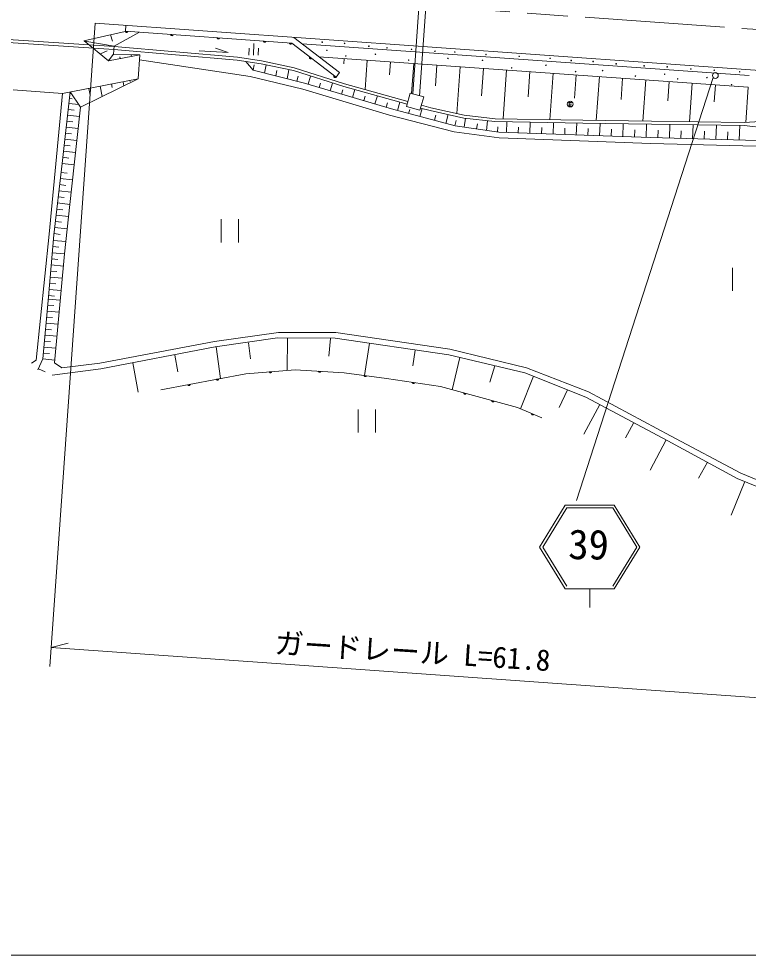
# Model space of a CAD drawing. Units: millimetres, scale not verified. Extents: x 40036 to 680617, y 20018 to 380345.
# Drawn here: x 478163 to 540920, y 205186 to 285781 of the extents above; entities that cross this region are included whole.
import ezdxf
from ezdxf.enums import TextEntityAlignment as Align

# ---------------------------------------------------------------- set-up
doc = ezdxf.new("R2010")
doc.units = ezdxf.units.MM
doc.header["$LTSCALE"] = 1000.91
doc.linetypes.add('CHAIN', pattern=[18.5, 12, -1.5, 3.5, -1.5])
for name, color, linetype, lineweight in [('M-BGD', 7, 'Continuous', 13), ('M-BGD-HTXT', 7, 'Continuous', 13), ('M-BMK', 2, 'CHAIN', 13), ('M-STR-HTXT', 7, 'Continuous', 13), ('M-STR-STRC', 7, 'Continuous', 13)]:
    doc.layers.add(name, color=color, linetype=linetype, lineweight=lineweight)
doc.styles.add('ＭＳ ゴシック', font='')
doc.styles.get('ＭＳ ゴシック').set_extended_font_data('MS Gothic')

msp = doc.modelspace()

# ---------------------------------------------------------------- linework, layer by layer
at = {"layer": 'M-BGD'}
for p, q in [((513186, 295211), (512059, 279326)), ((513784, 295163), (512649, 279160)), ((484752, 285385), (544644, 281136)), ((487309, 284671), (483753, 283872)), ((488480, 284606), (486367, 283426)), ((487336, 284700), (487371, 285199)), ((487336, 284700), (501647, 283685)), ((487350, 284666), (487341, 284700)), ((487343, 284690), (487543, 284677)), ((487347, 284678), (487538, 284666)), ((487360, 284645), (487350, 284666)), ((487533, 284654), (487350, 284666)), ((487357, 284654), (487525, 284642)), ((487379, 284624), (487360, 284645)), ((487516, 284631), (487364, 284641)), ((487375, 284628), (487503, 284620)), ((487398, 284611), (487379, 284624)), ((487485, 284609), (487392, 284615)), ((487422, 284601), (487398, 284611)), ((487454, 284599), (487422, 284601)), ((487478, 284605), (487454, 284599)), ((487499, 284616), (487478, 284605)), ((487520, 284635), (487499, 284616)), ((487533, 284654), (487520, 284635)), ((487546, 284685), (487533, 284654)), ((476296, 283805), (486342, 283131)), ((476312, 284055), (486359, 283381)), ((485899, 282158), (483786, 283879)), ((483846, 283862), (486367, 283428)), ((486062, 284381), (486218, 283846)), ((491244, 284390), (491236, 284423)), ((491238, 284414), (491437, 284400)), ((491241, 284402), (491433, 284389)), ((491255, 284369), (491244, 284390)), ((491428, 284377), (491244, 284390)), ((491252, 284377), (491420, 284366)), ((491274, 284347), (491255, 284369)), ((491411, 284354), (491259, 284364)), ((491270, 284352), (491398, 284343)), ((491293, 284334), (491274, 284347)), ((491380, 284332), (491286, 284339)), ((491316, 284325), (491293, 284334)), ((491348, 284322), (491316, 284325)), ((491373, 284329), (491348, 284322)), ((491394, 284339), (491373, 284329)), ((491415, 284358), (491394, 284339)), ((491428, 284377), (491415, 284358)), ((491441, 284409), (491428, 284377)), ((495241, 284105), (495232, 284139)), ((495234, 284129), (495434, 284116)), ((495237, 284118), (495429, 284105)), ((495251, 284085), (495241, 284105)), ((495424, 284093), (495241, 284105)), ((495248, 284093), (495416, 284082)), ((495270, 284063), (495251, 284085)), ((495407, 284070), (495255, 284080)), ((495266, 284067), (495394, 284059)), ((495289, 284050), (495270, 284063)), ((495376, 284048), (495283, 284054)), ((495312, 284040), (495289, 284050)), ((495344, 284038), (495312, 284040)), ((495369, 284045), (495344, 284038)), ((495390, 284055), (495369, 284045)), ((495411, 284074), (495390, 284055)), ((495424, 284093), (495411, 284074)), ((495437, 284124), (495424, 284093)), ((499222, 283822), (499214, 283856)), ((499216, 283847), (499415, 283833)), ((499219, 283835), (499411, 283822)), ((499406, 283810), (499222, 283823)), ((499233, 283802), (499222, 283822)), ((499230, 283810), (499398, 283799)), ((499252, 283780), (499233, 283802)), ((499389, 283787), (499237, 283797)), ((499248, 283785), (499376, 283776)), ((499271, 283767), (499252, 283780)), ((499358, 283765), (499264, 283772)), ((499294, 283758), (499271, 283767)), ((499326, 283755), (499294, 283758)), ((499351, 283762), (499326, 283755)), ((499371, 283772), (499351, 283762)), ((499393, 283791), (499371, 283772)), ((499406, 283810), (499393, 283791)), ((499419, 283842), (499406, 283810)), ((501453, 283662), (501444, 283696)), ((501833, 284174), (505765, 281142)), ((485205, 282748), (485761, 283030)), ((486337, 283117), (486302, 282711)), ((486367, 283426), (486342, 283131)), ((496963, 282228), (486342, 283131)), ((496993, 282477), (486363, 283380)), ((493674, 283027), (496175, 282870)), ((496175, 282870), (495081, 283235)), ((497979, 283248), (497971, 282648)), ((498371, 282643), (498384, 283644)), ((498779, 283238), (498772, 282638)), ((501447, 283686), (501646, 283673)), ((501450, 283675), (501642, 283662)), ((501464, 283642), (501453, 283662)), ((501637, 283650), (501453, 283662)), ((501460, 283650), (501629, 283639)), ((501482, 283620), (501464, 283642)), ((501619, 283627), (501468, 283637)), ((501479, 283625), (501607, 283616)), ((501502, 283607), (501482, 283620)), ((501588, 283605), (501495, 283611)), ((501525, 283597), (501502, 283607)), ((501557, 283595), (501525, 283597)), ((501582, 283602), (501557, 283595)), ((501602, 283612), (501582, 283602)), ((501624, 283631), (501602, 283612)), ((501637, 283650), (501624, 283631)), ((501650, 283682), (501637, 283650)), ((501647, 283685), (505457, 280747)), ((502549, 283621), (540990, 280894)), ((486296, 282706), (485899, 282158)), ((488577, 282676), (485899, 282158)), ((488577, 282676), (486296, 282706)), ((486850, 282508), (486881, 282348)), ((487835, 282686), (487864, 282538)), ((488430, 280609), (488577, 282676)), ((488546, 282240), (498086, 280821)), ((499005, 281910), (496963, 282228)), ((499050, 282156), (496993, 282477)), ((498329, 281353), (497710, 282112)), ((501850, 281555), (499050, 282156)), ((503178, 282436), (503181, 282459)), ((503182, 282408), (503178, 282436)), ((503300, 282338), (503179, 282430)), ((503180, 282444), (503314, 282342)), ((503181, 282459), (503192, 282492)), ((503327, 282347), (503181, 282459)), ((503181, 282413), (503283, 282336)), ((503190, 282386), (503182, 282408)), ((503185, 282471), (503338, 282355)), ((503262, 282337), (503188, 282393)), ((503189, 282482), (503348, 282362)), ((503205, 282365), (503190, 282386)), ((503230, 282346), (503205, 282365)), ((503254, 282338), (503230, 282346)), ((503277, 282335), (503254, 282338)), ((503306, 282339), (503277, 282335)), ((503327, 282347), (503306, 282339)), ((503355, 282367), (503327, 282347)), ((503982, 282516), (540919, 279896)), ((506121, 281906), (506153, 282362)), ((507970, 279692), (508150, 282220)), ((498329, 281353), (498416, 281804)), ((498329, 281353), (502738, 280239)), ((501786, 281312), (499005, 281910)), ((499301, 281107), (499437, 281817)), ((500273, 280862), (500361, 281318)), ((501245, 280616), (501395, 281396)), ((506116, 279950), (501786, 281312)), ((506187, 280190), (501850, 281555)), ((510067, 280953), (510147, 282079)), ((511960, 279354), (512143, 281937)), ((514013, 280000), (514140, 281795)), ((515851, 277625), (516137, 281654)), ((517967, 279159), (518134, 281512)), ((519832, 277162), (520131, 281370)), ((488430, 280609), (481939, 279354)), ((488430, 280609), (483476, 278184)), ((487740, 280375), (487721, 280472)), ((498086, 280821), (502611, 279732)), ((502207, 280830), (502080, 280405)), ((503257, 280850), (503047, 280148)), ((505280, 280815), (505282, 280838)), ((505283, 280787), (505280, 280815)), ((505401, 280718), (505280, 280810)), ((505281, 280824), (505416, 280722)), ((505282, 280838), (505293, 280871)), ((505429, 280727), (505282, 280838)), ((505283, 280793), (505385, 280715)), ((505292, 280766), (505283, 280787)), ((505286, 280850), (505439, 280734)), ((505364, 280716), (505289, 280773)), ((505290, 280862), (505449, 280741)), ((505306, 280745), (505292, 280766)), ((505332, 280725), (505306, 280745)), ((505356, 280717), (505332, 280725)), ((505379, 280715), (505356, 280717)), ((505407, 280718), (505379, 280715)), ((505429, 280727), (505407, 280718)), ((505457, 280746), (505429, 280727)), ((505765, 281142), (505459, 280745)), ((521973, 279050), (522127, 281229)), ((523841, 277090), (524124, 281087)), ((525979, 278942), (526121, 280945)), ((527850, 277024), (528118, 280804)), ((529985, 278834), (530115, 280662)), ((531860, 276973), (532111, 280520)), ((484299, 279215), (484188, 279789)), ((485342, 279097), (485171, 279979)), ((486213, 279861), (486154, 280169)), ((487204, 280009), (487137, 280359)), ((502611, 279732), (510065, 277495)), ((502738, 280239), (510224, 278033)), ((504121, 280245), (504007, 279865)), ((505167, 280249), (504968, 279582)), ((511577, 278426), (506116, 279950)), ((511645, 278667), (506187, 280190)), ((507086, 279679), (506888, 279016)), ((533991, 278725), (534108, 280379)), ((535869, 276917), (536105, 280237)), ((537997, 278617), (538102, 280095)), ((540919, 279896), (540704, 276858)), ((477686, 279656), (481939, 279354)), ((480774, 267254), (481939, 279354)), ((482526, 278922), (482768, 278894)), ((482575, 279348), (482689, 279335)), ((483476, 278184), (482590, 279480)), ((506035, 279659), (505928, 279299)), ((507960, 279109), (507848, 278733)), ((509015, 279141), (508808, 278450)), ((481874, 278674), (481905, 278663)), ((482478, 278496), (483329, 278399)), ((483476, 278184), (482928, 273217)), ((509878, 278533), (509768, 278167)), ((510943, 278603), (510732, 277896)), ((512870, 278061), (512666, 277377)), ((513558, 277873), (512733, 278098)), ((513618, 278116), (512802, 278344)), ((516489, 277485), (513618, 278116)), ((525500, 278280), (525505, 278580)), ((525500, 278280), (525700, 278277)), ((525703, 278437), (525502, 278440)), ((525705, 278577), (525505, 278580)), ((482361, 277472), (483385, 277355)), ((482419, 277984), (482930, 277926)), ((510065, 277495), (515632, 276053)), ((510224, 278033), (515699, 276562)), ((511795, 277957), (511699, 277637)), ((516447, 277238), (513558, 277873)), ((514047, 277470), (513924, 277039)), ((515105, 277533), (514891, 276779)), ((519147, 277174), (516489, 277485)), ((482243, 276444), (483271, 276327)), ((482302, 276958), (482815, 276900)), ((515686, 276561), (515790, 277034)), ((515699, 276562), (519468, 276021)), ((519131, 276924), (516447, 277238)), ((516489, 276449), (516583, 277222)), ((517541, 276292), (517615, 276727)), ((518395, 276175), (518493, 276999)), ((526693, 276789), (519131, 276924)), ((526697, 277039), (519147, 277174)), ((519338, 276033), (519365, 276488)), ((520163, 276906), (520128, 275997)), ((521147, 276461), (521128, 275959)), ((522165, 276870), (522128, 275920)), ((524167, 276834), (524129, 275853)), ((526168, 276798), (526129, 275780)), ((532595, 276714), (526693, 276789)), ((532598, 276964), (526697, 277039)), ((528171, 276770), (528130, 275708)), ((530173, 276744), (530130, 275636)), ((532175, 276719), (532131, 275564)), ((540572, 276600), (532595, 276714)), ((540575, 276850), (532598, 276964)), ((534178, 276691), (534132, 275508)), ((536180, 276663), (536133, 275457)), ((538182, 276634), (538135, 275405)), ((540184, 276606), (540136, 275353)), ((542553, 276368), (540572, 276600)), ((540575, 276850), (542411, 276956)), ((482184, 275928), (482699, 275869)), ((515632, 276053), (519484, 275541)), ((519468, 276021), (532502, 275550)), ((523149, 276415), (523128, 275882)), ((525150, 276369), (525129, 275817)), ((527152, 276322), (527130, 275744)), ((529153, 276276), (529130, 275672)), ((531155, 276230), (531131, 275600)), ((533156, 276184), (533131, 275534)), ((535158, 276138), (535133, 275482)), ((537159, 276091), (537134, 275431)), ((539161, 276045), (539135, 275379)), ((482066, 274894), (482583, 274835)), ((482125, 275412), (483157, 275294)), ((519484, 275541), (532542, 275045)), ((532502, 275550), (544607, 275238)), ((532542, 275045), (544539, 274738)), ((482007, 274376), (483043, 274257)), ((481888, 273335), (482928, 273217)), ((481947, 273856), (482467, 273796)), ((481798, 272550), (482320, 272490)), ((482928, 273217), (482551, 269805)), ((481738, 272027), (482784, 271908)), ((481619, 270978), (482668, 270858)), ((481679, 271503), (482202, 271443)), ((481559, 270452), (482084, 270392)), ((481438, 269399), (481965, 269339)), ((481498, 269926), (482551, 269805)), ((482551, 269805), (482106, 265548)), ((481378, 268873), (482434, 268752)), ((495581, 268527), (495581, 266525)), ((497082, 266525), (497082, 268527)), ((481257, 267817), (482317, 267696)), ((481318, 268345), (481847, 268284)), ((479652, 256399), (480774, 267254)), ((481197, 267287), (481728, 267226)), ((481096, 266169), (481625, 266122)), ((481142, 266697), (482203, 266604)), ((481049, 265641), (482106, 265548)), ((482106, 265548), (481246, 256173)), ((480956, 264588), (482009, 264495)), ((481003, 265114), (481530, 265068)), ((539557, 264358), (539557, 262356)), ((480910, 264062), (481436, 264015)), ((480817, 263011), (481341, 262964)), ((480864, 263535), (481913, 263443)), ((480725, 261963), (481247, 261917)), ((480771, 262486), (481816, 262394)), ((480652, 261138), (481173, 261092)), ((480698, 261657), (481740, 261565)), ((480607, 260619), (481645, 260527)), ((480515, 259584), (481550, 259493)), ((480561, 260101), (481079, 260056)), ((480470, 259068), (480986, 259023)), ((500503, 258788), (495000, 258006)), ((505429, 258765), (500503, 258788)), ((515259, 257335), (505429, 258765)), ((480379, 258039), (480894, 257994)), ((480424, 258553), (481456, 258462)), ((495000, 258006), (485138, 256143)), ((500419, 258312), (495055, 257532)), ((505391, 258289), (500419, 258312)), ((501280, 258308), (501267, 255508)), ((504989, 258249), (504850, 256740)), ((515155, 256865), (505391, 258289)), ((480334, 257525), (481361, 257435)), ((495055, 257532), (485224, 255646)), ((495137, 257544), (495533, 254820)), ((497934, 257888), (498088, 256511)), ((508325, 257861), (507920, 255082)), ((512256, 257270), (512061, 255898)), ((521839, 255739), (515259, 257335)), ((479265, 256139), (479652, 256399)), ((479810, 255569), (480243, 256501)), ((480243, 256501), (481267, 256411)), ((480289, 257013), (480801, 256968)), ((491585, 256839), (491835, 255383)), ((521708, 255312), (515155, 256865)), ((516118, 256637), (515456, 253844)), ((479854, 255664), (480450, 255387)), ((485224, 255646), (481045, 255101)), ((481874, 255738), (481246, 256173)), ((485138, 256143), (481874, 255738)), ((487968, 256172), (488451, 253654)), ((497689, 255232), (501944, 255560)), ((501944, 255560), (506151, 255321)), ((519111, 255910), (518684, 254502)), ((527180, 253660), (521839, 255739)), ((490373, 253836), (497689, 255232)), ((495162, 254749), (495358, 254787)), ((495174, 254727), (495162, 254749)), ((495172, 254739), (495353, 254774)), ((495190, 254710), (495174, 254727)), ((495351, 254761), (495178, 254728)), ((495184, 254717), (495349, 254749)), ((495213, 254694), (495190, 254710)), ((495340, 254735), (495198, 254708)), ((495212, 254698), (495330, 254721)), ((495235, 254686), (495213, 254694)), ((495313, 254705), (495234, 254690)), ((495260, 254683), (495235, 254686)), ((495291, 254689), (495260, 254683)), ((495314, 254701), (495291, 254689)), ((495331, 254717), (495314, 254701)), ((495347, 254740), (495331, 254717)), ((495355, 254762), (495347, 254740)), ((495358, 254787), (495355, 254762)), ((499717, 255388), (499916, 255404)), ((499726, 255365), (499717, 255388)), ((499726, 255377), (499909, 255391)), ((499740, 255346), (499726, 255365)), ((499906, 255379), (499730, 255365)), ((499735, 255354), (499903, 255366)), ((499761, 255327), (499740, 255346)), ((499892, 255354), (499748, 255343)), ((499761, 255331), (499881, 255341)), ((499782, 255317), (499761, 255327)), ((499862, 255327), (499782, 255321)), ((499807, 255311), (499782, 255317)), ((499839, 255313), (499807, 255311)), ((499862, 255323), (499839, 255313)), ((499881, 255337), (499862, 255323)), ((499900, 255358), (499881, 255337)), ((499910, 255379), (499900, 255358)), ((499916, 255404), (499910, 255379)), ((503954, 255422), (503948, 255446)), ((503948, 255446), (504147, 255435)), ((503965, 255401), (503954, 255422)), ((503955, 255434), (504139, 255423)), ((504134, 255412), (503958, 255422)), ((503962, 255409), (504129, 255400)), ((503984, 255380), (503965, 255401)), ((504117, 255388), (503973, 255397)), ((503984, 255384), (504104, 255377)), ((504003, 255367), (503984, 255380)), ((504083, 255366), (504003, 255371)), ((504027, 255357), (504003, 255367)), ((504059, 255356), (504027, 255357)), ((504083, 255362), (504059, 255356)), ((504104, 255373), (504083, 255362)), ((504125, 255392), (504104, 255373)), ((504138, 255411), (504125, 255392)), ((504147, 255435), (504138, 255411)), ((506151, 255321), (509789, 254830)), ((507871, 255089), (508069, 255062)), ((507875, 255064), (507871, 255089)), ((507885, 255043), (507875, 255064)), ((507877, 255076), (508059, 255052)), ((508054, 255040), (507879, 255064)), ((507882, 255051), (508048, 255029)), ((507902, 255020), (507885, 255043)), ((508035, 255019), (507892, 255038)), ((507902, 255024), (508021, 255008)), ((507920, 255006), (507902, 255020)), ((508000, 254999), (507920, 255010)), ((507943, 254995), (507920, 255006)), ((507974, 254990), (507943, 254995)), ((507999, 254995), (507974, 254990)), ((508021, 255004), (507999, 254995)), ((508043, 255021), (508021, 255004)), ((508058, 255040), (508043, 255021)), ((508069, 255062), (508058, 255040)), ((509789, 254830), (514442, 254118)), ((522456, 255013), (521337, 252213)), ((526951, 253218), (521708, 255312)), ((492704, 254280), (492900, 254318)), ((492716, 254258), (492704, 254280)), ((492714, 254270), (492895, 254305)), ((492732, 254241), (492716, 254258)), ((492893, 254292), (492720, 254259)), ((492726, 254248), (492891, 254280)), ((492755, 254225), (492732, 254241)), ((492882, 254265), (492740, 254238)), ((492754, 254229), (492872, 254251)), ((492777, 254217), (492755, 254225)), ((492855, 254236), (492776, 254221)), ((492802, 254214), (492777, 254217)), ((492834, 254220), (492802, 254214)), ((492856, 254232), (492834, 254220)), ((492873, 254247), (492856, 254232)), ((492889, 254271), (492873, 254247)), ((492897, 254293), (492889, 254271)), ((492900, 254318), (492897, 254293)), ((512021, 254465), (512017, 254490)), ((512017, 254490), (512214, 254459)), ((512030, 254443), (512021, 254465)), ((512023, 254476), (512205, 254449)), ((512199, 254437), (512025, 254464)), ((512027, 254451), (512193, 254426)), ((512046, 254420), (512030, 254443)), ((512179, 254416), (512037, 254438)), ((512064, 254405), (512046, 254420)), ((512047, 254424), (512166, 254406)), ((512087, 254394), (512064, 254405)), ((512144, 254397), (512065, 254409)), ((512119, 254389), (512087, 254394)), ((512144, 254393), (512119, 254389)), ((512165, 254402), (512144, 254393)), ((512188, 254419), (512165, 254402)), ((512203, 254437), (512188, 254419)), ((512214, 254459), (512203, 254437)), ((514442, 254118), (521064, 252328)), ((516450, 253551), (516449, 253576)), ((516449, 253576), (516642, 253524)), ((516457, 253528), (516450, 253551)), ((516453, 253562), (516631, 253514)), ((516624, 253504), (516454, 253550)), ((516455, 253537), (516617, 253493)), ((516471, 253504), (516457, 253528)), ((516602, 253485), (516463, 253522)), ((516487, 253487), (516471, 253504)), ((516472, 253507), (516588, 253476)), ((516508, 253473), (516487, 253487)), ((516565, 253470), (516488, 253491)), ((516539, 253464), (516508, 253473)), ((516564, 253466), (516539, 253464)), ((516587, 253472), (516564, 253466)), ((516611, 253486), (516587, 253472)), ((516628, 253503), (516611, 253486)), ((516642, 253524), (516628, 253503)), ((525375, 253842), (524655, 252322)), ((534014, 249469), (526951, 253218)), ((534229, 249876), (527180, 253660)), ((518866, 252898), (518864, 252923)), ((518864, 252923), (519058, 252871)), ((518872, 252875), (518866, 252898)), ((518869, 252909), (519047, 252861)), ((519040, 252851), (518870, 252897)), ((518870, 252884), (519033, 252840)), ((518886, 252851), (518872, 252875)), ((519018, 252832), (518879, 252869)), ((518902, 252834), (518886, 252851)), ((518887, 252854), (519003, 252823)), ((518924, 252820), (518902, 252834)), ((518981, 252817), (518904, 252838)), ((518955, 252811), (518924, 252820)), ((518980, 252813), (518955, 252811)), ((519002, 252819), (518980, 252813)), ((519027, 252833), (519002, 252819)), ((519044, 252850), (519027, 252833)), ((519058, 252871), (519044, 252850)), ((521064, 252328), (523150, 251444)), ((528139, 252587), (526775, 250019)), ((507357, 252166), (507357, 250164)), ((508858, 250164), (508858, 252166)), ((522287, 251784), (522289, 251809)), ((522290, 251761), (522287, 251784)), ((522289, 251809), (522473, 251731)), ((522290, 251770), (522444, 251704)), ((522301, 251735), (522290, 251761)), ((522453, 251714), (522291, 251782)), ((522292, 251795), (522461, 251723)), ((522429, 251698), (522296, 251754)), ((522314, 251716), (522301, 251735)), ((522302, 251738), (522413, 251691)), ((522333, 251699), (522314, 251716)), ((522390, 251688), (522316, 251719)), ((522363, 251686), (522333, 251699)), ((522388, 251684), (522363, 251686)), ((522411, 251688), (522388, 251684)), ((522438, 251698), (522411, 251688)), ((522456, 251712), (522438, 251698)), ((522473, 251731), (522456, 251712)), ((531046, 250988), (530349, 249720)), ((540287, 246664), (534229, 249876)), ((533862, 249549), (532474, 246933)), ((539961, 246224), (534014, 249469)), ((537426, 247621), (536650, 246238)), ((546982, 243917), (540287, 246664)), ((540638, 245949), (539459, 243053)), ((546744, 243463), (539961, 246224))]:
    msp.add_line(p, q, dxfattribs=at)
msp.add_lwpolyline([(479810, 255569), (480243, 256501), (480715, 261846), (481186, 267191), (481888, 273335), (482590, 279480)], dxfattribs=at)
msp.add_lwpolyline([(512678, 277904), (511522, 278230), (511847, 279386), (513003, 279060)], close=True, dxfattribs=at)
for centre, radius in [((504275, 283764), 25), ((504672, 283061), 25), ((506191, 283658), 25), ((508279, 283414), 25), ((509846, 283275), 25), ((511955, 283147), 25), ((513966, 282982), 25), ((515670, 282918), 25), ((506291, 282572), 25), ((508850, 282728), 25), ((511709, 282221), 25), ((515081, 282365), 25), ((518061, 282204), 25), ((518359, 282704), 25), ((521222, 282545), 25), ((523873, 282370), 25), ((525691, 282188), 25), ((527568, 282103), 25), ((520569, 281548), 25), ((523516, 281775), 25), ((528389, 281316), 25), ((529560, 281899), 25), ((531959, 281728), 25), ((533952, 281640), 25), ((535983, 281455), 25), ((537996, 281348), 25), ((526064, 281234), 25), ((531210, 280848), 25), ((533730, 281004), 25), ((534847, 280601), 25), ((537367, 280718), 25), ((538090, 280894), 250), ((540182, 281219), 25), ((539488, 280106), 25), ((525603, 278438), 250)]:
    msp.add_circle(centre, radius, dxfattribs=at)
at = {"layer": 'M-BGD-HTXT'}
msp.add_line((40036, 205186), (579525, 205186), dxfattribs=at)
at = {"layer": 'M-BMK'}
msp.add_line((342187, 299011), (544892, 284630), dxfattribs=at)
at = {"layer": 'M-STR-HTXT'}
for p, q in [((484752, 285385), (480826, 230033)), ((480941, 231663), (482425, 232056)), ((480941, 231663), (542642, 227286))]:
    msp.add_line(p, q, dxfattribs=at)
at = {"layer": 'M-STR-STRC'}
for p, q in [((537902, 280712), (526149, 244334)), ((525171, 243921), (522958, 240318)), ((525305, 243681), (523240, 240318)), ((525171, 243921), (529393, 243921)), ((525305, 243681), (529258, 243681)), ((531324, 240318), (529258, 243681)), ((531606, 240318), (529393, 243921)), ((522958, 240318), (525171, 236715)), ((523240, 240318), (525305, 236955)), ((529258, 236955), (531324, 240318)), ((529393, 236715), (531606, 240318)), ((525171, 236715), (529393, 236715)), ((527282, 236715), (527282, 235113))]:
    msp.add_line(p, q, dxfattribs=at)

# ---------------------------------------------------------------- texts
at = {"layer": 'M-STR-HTXT', "style": 'ＭＳ ゴシック'}
msp.add_text('ガードレール L=61.8', height=1835, rotation=356.287, dxfattribs=at).set_placement((523804, 229087), align=Align.BOTTOM_RIGHT)
at = {"layer": 'M-STR-STRC', "style": 'ＭＳ ゴシック'}
msp.add_text('39', height=2568, rotation=359.153, dxfattribs=at).set_placement((528904, 238462), align=Align.BOTTOM_RIGHT)

doc.saveas('drawing.dxf')
